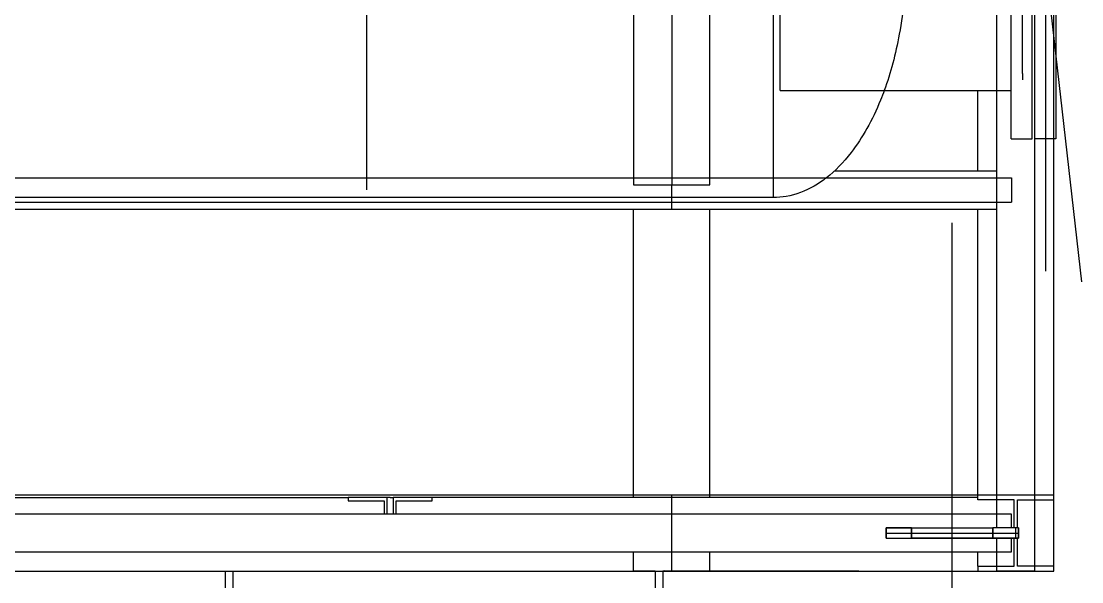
# Model space of a CAD drawing. Header units: inches. Extents: x 295136 to 296247, y 2627183 to 2627409.
# Drawn here: x 295244.771 to 295246.857, y 2627285.011 to 2627286.114 of the extents above; entities that cross this region are included whole.
import ezdxf

# ---------------------------------------------------------------- set-up
doc = ezdxf.new("R2010")
doc.units = ezdxf.units.IN
doc.header["$MEASUREMENT"] = 0
for name, color, linetype in [('EQUIPMENT LAYOUT-EMBED 1_DWG$0$Default', 7, 'Continuous'), ('EQUIPMENT LAYOUT-EMBED 1_DWG$0$DwgTemplate', 7, 'Continuous'), ('Layout', 6, 'Continuous')]:
    doc.layers.add(name, color=color, linetype=linetype)

# ---------------------------------------------------------------- blocks, each defined once
blk = doc.blocks.new('A$C55974CAD')
at = {"layer": 'EQUIPMENT LAYOUT-EMBED 1_DWG$0$Default', "color": 7, "lineweight": 25}
for p, q in [((55.246, 2.0383), (55.5, 2.0383)), ((55.246, 2.0383), (55.246, 1.8338)), ((55.246, 1.8338), (55.246, 1.6125)), ((55.246, 1.6125), (55.246, 1.5843)), ((55.1507, 1.5843), (55.5, 1.5843)), ((55.1507, 1.5843), (55.1507, 1.543)), ((55.1507, 1.543), (55.5, 1.543))]:
    blk.add_line(p, q, dxfattribs=at)
at = {"layer": 'EQUIPMENT LAYOUT-EMBED 1_DWG$0$DwgTemplate', "color": 54, "lineweight": 25}
for p, q in [((54.3, 6.7), (54.3, 3.1456)), ((54.3, 3.1305), (54.245, 3.1305)), ((54.3, 3.1305), (54.3, 3.1152)), ((54.3, 3.1152), (54.2098, 3.1152)), ((54.3, 2.2847), (54.2098, 2.2847)), ((54.3, 2.2847), (54.3, 2.2695)), ((54.3, 2.2695), (54.245, 2.2695)), ((54.3009, 2.2667), (54.3, 1.5)), ((54.3, 1.5), (56.8, 1.5))]:
    blk.add_line(p, q, dxfattribs=at)
at = {"layer": 'EQUIPMENT LAYOUT-EMBED 1_DWG$0$DwgTemplate', "color": 1, "lineweight": 25}
for p, q in [((54.3375, 1.5842), (54.3375, 6.2726)), ((54.4125, 5.982), (54.4125, 1.5842)), ((55.026, 4.1), (55.026, 1.5834)), ((55.074, 4.1), (55.074, 1.5834)), ((54.445, 3.925), (54.445, 2.8882)), ((54.45, 3.925), (54.45, 1.65)), ((55.0125, 3.5866), (55.0125, 1.6125)), ((54.3, 3.1456), (54.3, 3.1305)), ((54.3, 3.1152), (54.3, 2.2847)), ((54.438, 2.8882), (54.438, 2.8177)), ((54.445, 2.8882), (54.438, 2.8882)), ((54.445, 2.8118), (54.445, 2.8882)), ((54.438, 2.8177), (54.4125, 2.8177)), ((54.4125, 2.8118), (54.445, 2.8118)), ((54.445, 2.7998), (54.4125, 2.7998)), ((54.445, 2.8057), (54.445, 2.8118)), ((54.445, 2.8057), (54.445, 2.7998)), ((54.445, 2.7232), (54.445, 2.7998)), ((54.4125, 2.7939), (54.438, 2.7939)), ((54.438, 2.7939), (54.438, 2.7232)), ((54.438, 2.7232), (54.445, 2.7232)), ((54.445, 1.65), (54.445, 2.7232)), ((54.3, 2.2847), (54.3, 2.327)), ((54.3, 2.327), (54.3375, 2.327)), ((54.445, 2.327), (55.0125, 2.327)), ((54.3, 2.2695), (54.3, 1.65)), ((54.3, 2.177), (54.3, 2.2695)), ((54.3, 2.177), (54.3375, 2.177)), ((54.445, 2.177), (55.0125, 2.177)), ((55.0875, 1.9317), (55.0875, 1.6125)), ((53.765, 1.7), (54.365, 1.7)), ((54.365, 1.7), (54.385, 1.7)), ((54.385, 1.7), (54.985, 1.7)), ((54.3, 1.65), (54.3, 1.5)), ((54.31, 1.65), (54.3, 1.65)), ((54.31, 1.65), (54.31, 1.5785)), ((54.31, 1.65), (54.3375, 1.65)), ((54.44, 1.5785), (54.44, 1.65)), ((54.44, 1.65), (54.45, 1.65)), ((54.45, 1.65), (54.45, 1.5)), ((54.45, 1.65), (55.0125, 1.65)), ((55.0875, 1.65), (55.246, 1.65)), ((54.3, 1.5375), (54.3, 1.6125)), ((54.3, 1.6125), (54.365, 1.6125)), ((54.385, 1.6125), (56.715, 1.6125)), ((54.31, 1.5785), (54.365, 1.5785)), ((54.31, 1.5715), (54.365, 1.5715)), ((54.31, 1.5), (54.31, 1.5715)), ((54.365, 1.5842), (54.3375, 1.5842)), ((54.4125, 1.5842), (54.385, 1.5842)), ((54.385, 1.5785), (54.44, 1.5785)), ((54.385, 1.5715), (54.44, 1.5715)), ((54.44, 1.5715), (54.44, 1.5)), ((55.074, 1.5834), (55.026, 1.5834)), ((55.2792, 1.5621), (55.2667, 1.5621)), ((55.2792, 1.5621), (56.5192, 1.5621)), ((54.3, 1.5375), (56.8, 1.5375)), ((54.8694, 1.4452), (55.4656, 1.5129)), ((55.9125, 1.5168), (54.89, 1.5168))]:
    blk.add_line(p, q, dxfattribs=at)
at = {"layer": 'EQUIPMENT LAYOUT-EMBED 1_DWG$0$DwgTemplate', "color": 7, "lineweight": 25}
for p, q in [((55.035, 2.052), (55.035, 4.1)), ((55.06, 2.327), (55.06, 2.177)), ((55.06, 2.327), (55.06, 2.177)), ((55.94, 2.327), (55.06, 2.327)), ((55.94, 2.327), (55.06, 2.327)), ((55.06, 2.177), (55.94, 2.177)), ((55.06, 2.177), (55.94, 2.177)), ((55.035, 2.052), (55.074, 2.052)), ((55.035, 2.052), (55.074, 2.052))]:
    blk.add_line(p, q, dxfattribs=at)
at = {"layer": 'EQUIPMENT LAYOUT-EMBED 1_DWG$0$DwgTemplate', "color": 9, "lineweight": 25}
for p, q in [((55.05, 2.852), (55.95, 2.852)), ((54.3, 2.252), (54.45, 2.252)), ((55.0125, 2.252), (55.06, 2.252)), ((55.94, 2.252), (55.06, 2.252)), ((54.375, 1.83), (54.375, 1.57)), ((54.365, 1.575), (54.385, 1.575))]:
    blk.add_line(p, q, dxfattribs=at)
at = {"layer": 'EQUIPMENT LAYOUT-EMBED 1_DWG$0$DwgTemplate', "color": 5, "lineweight": 25}
for p, q in [((55.074, 2.052), (55.9125, 2.052)), ((55.074, 2.052), (55.9125, 2.052)), ((54.365, 1.83), (54.365, 1.78)), ((54.365, 1.83), (54.365, 1.78)), ((54.385, 1.83), (54.365, 1.83)), ((54.365, 1.83), (54.385, 1.83)), ((54.385, 1.78), (54.385, 1.83)), ((54.385, 1.83), (54.385, 1.78)), ((54.365, 1.78), (54.385, 1.78)), ((54.385, 1.78), (54.365, 1.78)), ((54.365, 1.62), (54.365, 1.78)), ((54.365, 1.78), (54.365, 1.62)), ((54.385, 1.78), (54.365, 1.78)), ((54.385, 1.78), (54.385, 1.62)), ((54.385, 1.78), (54.385, 1.62)), ((54.365, 1.62), (54.365, 1.57)), ((54.365, 1.57), (54.365, 1.62)), ((54.385, 1.62), (54.365, 1.62)), ((54.365, 1.62), (54.385, 1.62)), ((54.385, 1.62), (54.365, 1.62)), ((54.385, 1.57), (54.385, 1.62)), ((54.385, 1.57), (54.385, 1.62)), ((54.365, 1.57), (54.385, 1.57)), ((54.385, 1.57), (54.365, 1.57)), ((55.1507, 1.4961), (55.1507, 1.5375)), ((55.4675, 1.4961), (55.1507, 1.4961))]:
    blk.add_line(p, q, dxfattribs=at)
at = {"layer": 'EQUIPMENT LAYOUT-EMBED 1_DWG$0$DwgTemplate', "color": 7, "lineweight": 25}
for points in [[(55.0372, 2.0266), (55.0357, 2.035), (55.035, 2.0435), (55.035, 2.052)], [(55.0578, 1.9715), (55.0474, 1.9894), (55.0405, 2.0079), (55.0372, 2.0266)], [(55.074, 1.9475), (55.0679, 1.9554), (55.0625, 1.9634), (55.0578, 1.9715)], [(55.3563, 1.8042), (55.3174, 1.8113), (55.2802, 1.8213), (55.246, 1.8338)], [(55.5, 1.7915), (55.4513, 1.7915), (55.4026, 1.7958), (55.3563, 1.8042)]]:
    blk.add_open_spline(points, degree=3, dxfattribs=at)
at = {"layer": 'EQUIPMENT LAYOUT-EMBED 1_DWG$0$DwgTemplate', "color": 5, "lineweight": 25}
for points in [[(55.1238, 1.8989), (55.1041, 1.914), (55.0874, 1.9304), (55.074, 1.9475)], [(55.2267, 1.8412), (55.1873, 1.8573), (55.1524, 1.8768), (55.1238, 1.8989)], [(55.246, 1.8338), (55.2394, 1.8362), (55.233, 1.8386), (55.2267, 1.8412)]]:
    blk.add_open_spline(points, degree=3, dxfattribs=at)

msp = doc.modelspace()

# ---------------------------------------------------------------- block references
at = {"layer": 'Layout', "rotation": 90}
msp.add_blockref('A$C55974CAD', (295248.3027, 2627230.7321), dxfattribs=at)

doc.saveas('drawing.dxf')
